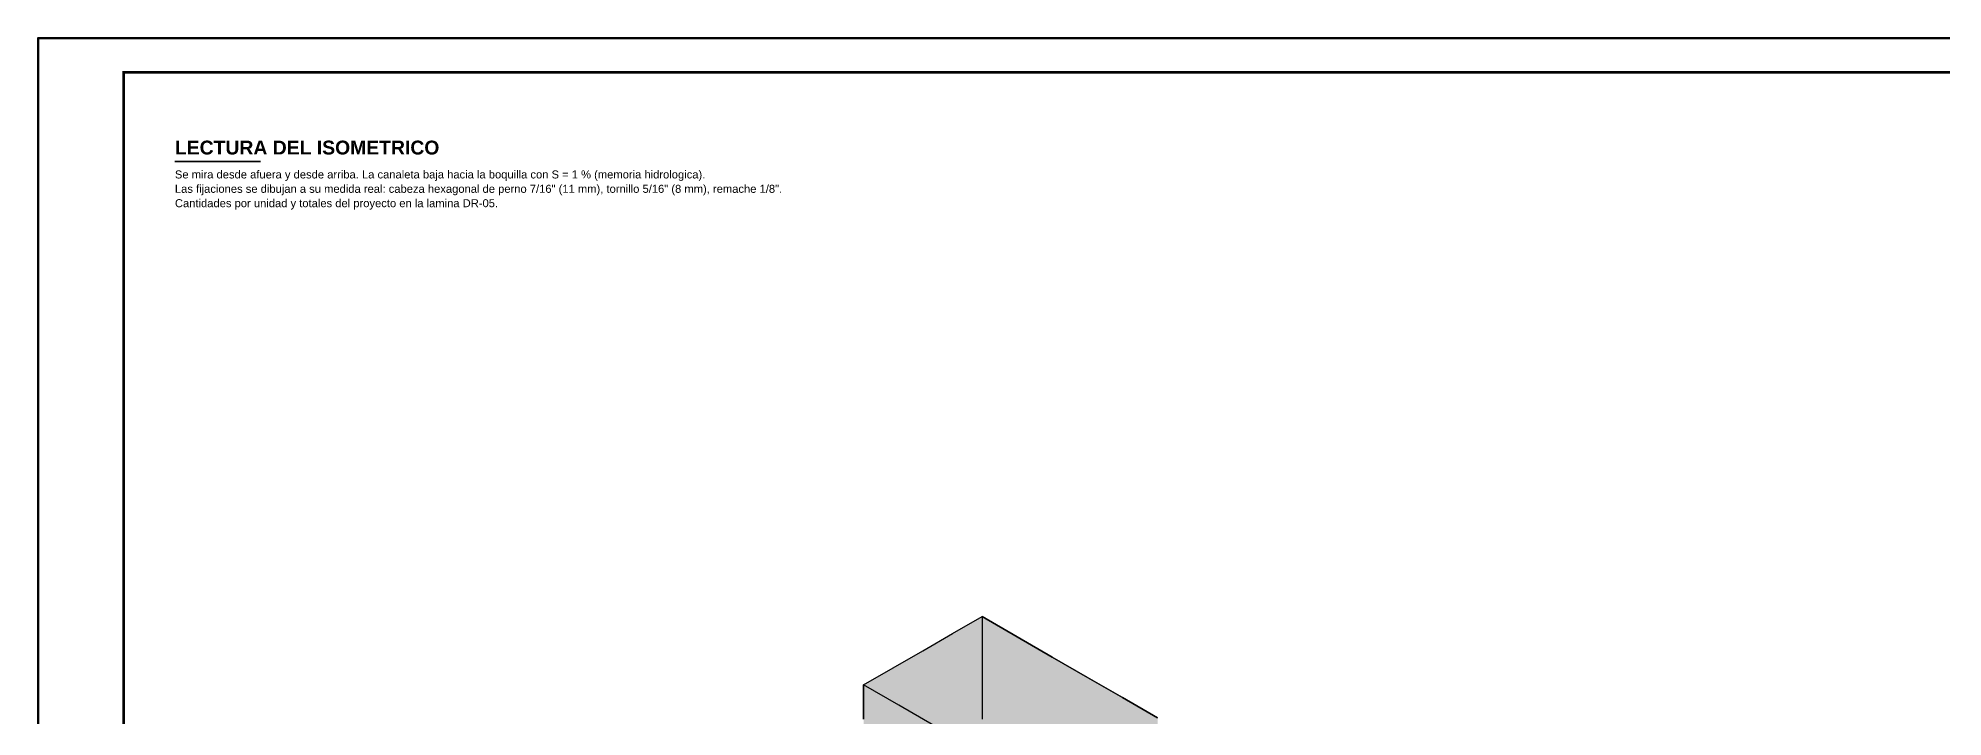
# Model space of a CAD drawing. Header units: metres. Extents: x 0 to 24.2, y -20 to 5.6.
# Drawn here: x 10 to 12.784, y 1.978 to 2.97 of the extents above; entities that cross this region are included whole.
import ezdxf

# ---------------------------------------------------------------- set-up
doc = ezdxf.new("R2010")
doc.units = ezdxf.units.M
doc.header["$LTSCALE"] = 0.25
doc.layers.add('ISO-ARISTAS', color=8, linetype='CONTINUOUS')
doc.layers.add('TEXTOS-NOTAS', color=7, linetype='CONTINUOUS')
doc.layers.add('ISO-CONCRETO-SUP', color=254, linetype='CONTINUOUS', true_color=0xe8e8e8)
doc.layers.add('MARCO', color=7, linetype='CONTINUOUS', lineweight=50)
doc.layers.add('TITULOS', color=160, linetype='CONTINUOUS', lineweight=35)
doc.styles.get("Standard").update_dxf_attribs({"font": 'arial.ttf'})
doc.styles.add('TITULOS', font='arialbd.ttf')

msp = doc.modelspace()

# ---------------------------------------------------------------- linework, layer by layer
at = {"layer": 'ISO-ARISTAS', "color": 250}
for p, q in [((11.3366, 2.1), (11.3799, 2.125)), ((11.3366, 2.1), (11.3799, 2.125)), ((11.3799, 2.125), (11.3799, 2.075)), ((11.4312, 2.0954), (11.3799, 2.125)), ((11.3799, 2.125), (11.3799, 2.075)), ((11.3799, 2.125), (11.4312, 2.0954)), ((11.2933, 2.075), (11.3366, 2.1)), ((11.2933, 2.075), (11.3366, 2.1)), ((11.4825, 2.0657), (11.4312, 2.0954)), ((11.4312, 2.0954), (11.4825, 2.0657)), ((11.25, 2.05), (11.2933, 2.075)), ((11.25, 2.05), (11.2933, 2.075)), ((11.3799, 2.075), (11.3799, 2.025)), ((11.3799, 2.075), (11.3799, 2.025)), ((11.5339, 2.0361), (11.4825, 2.0657)), ((11.4825, 2.0657), (11.5339, 2.0361)), ((11.2067, 2.025), (11.25, 2.05)), ((11.2067, 2.025), (11.25, 2.05)), ((11.5852, 2.0065), (11.5339, 2.0361)), ((11.5339, 2.0361), (11.5852, 2.0065)), ((11.2067, 1.975), (11.2067, 2.025)), ((11.258, 1.9954), (11.2067, 2.025)), ((11.258, 1.9954), (11.2067, 2.025)), ((11.2067, 2.025), (11.2067, 1.975)), ((11.3799, 2.025), (11.3799, 1.975)), ((11.3799, 2.025), (11.3799, 1.975)), ((11.6365, 1.9769), (11.5852, 2.0065)), ((11.5852, 2.0065), (11.6365, 1.9769)), ((11.3093, 1.9657), (11.258, 1.9954)), ((11.3093, 1.9657), (11.258, 1.9954))]:
    msp.add_line(p, q, dxfattribs=at)
at = {"layer": 'ISO-CONCRETO-SUP', "true_color": 0x9f9f9b}
for points in [[(11.3799, 2.075), (11.3366, 2.05), (11.3799, 2.125), (11.3366, 2.1)], [(11.3366, 2.05), (11.2933, 2.025), (11.3366, 2.1), (11.2933, 2.075)], [(11.2933, 2.025), (11.25, 2), (11.2933, 2.075), (11.25, 2.05)], [(11.3799, 2.025), (11.3366, 2), (11.3799, 2.075), (11.3366, 2.05)], [(11.25, 2), (11.2067, 1.975), (11.25, 2.05), (11.2067, 2.025)], [(11.3366, 2), (11.2933, 1.975), (11.3366, 2.05), (11.2933, 2.025)], [(11.2933, 1.975), (11.25, 1.95), (11.2933, 2.025), (11.25, 2)], [(11.3799, 1.975), (11.3366, 1.95), (11.3799, 2.025), (11.3366, 2)], [(11.25, 1.95), (11.2067, 1.925), (11.25, 2), (11.2067, 1.975)], [(11.3366, 1.95), (11.2933, 1.925), (11.3366, 2), (11.2933, 1.975)]]:
    msp.add_solid(points, dxfattribs=at)
at = {"layer": 'ISO-CONCRETO-SUP', "true_color": 0xc5c5c0}
for points in [[(11.3799, 2.125), (11.4312, 2.0954), (11.3366, 2.1), (11.3879, 2.0704)], [(11.3366, 2.1), (11.3879, 2.0704), (11.2933, 2.075), (11.3446, 2.0454)], [(11.4312, 2.0954), (11.4825, 2.0657), (11.3879, 2.0704), (11.4392, 2.0407)], [(11.2933, 2.075), (11.3446, 2.0454), (11.25, 2.05), (11.3013, 2.0204)], [(11.3879, 2.0704), (11.4392, 2.0407), (11.3446, 2.0454), (11.3959, 2.0157)], [(11.4825, 2.0657), (11.5339, 2.0361), (11.4392, 2.0407), (11.4906, 2.0111)], [(11.25, 2.05), (11.3013, 2.0204), (11.2067, 2.025), (11.258, 1.9954)], [(11.3446, 2.0454), (11.3959, 2.0157), (11.3013, 2.0204), (11.3526, 1.9907)], [(11.4392, 2.0407), (11.4906, 2.0111), (11.3959, 2.0157), (11.4473, 1.9861)], [(11.5339, 2.0361), (11.5852, 2.0065), (11.4906, 2.0111), (11.5419, 1.9815)], [(11.3013, 2.0204), (11.3526, 1.9907), (11.258, 1.9954), (11.3093, 1.9657)], [(11.3959, 2.0157), (11.4473, 1.9861), (11.3526, 1.9907), (11.404, 1.9611)], [(11.4906, 2.0111), (11.5419, 1.9815), (11.4473, 1.9861), (11.4986, 1.9565)], [(11.5852, 2.0065), (11.6365, 1.9769), (11.5419, 1.9815), (11.5932, 1.9519)], [(11.3526, 1.9907), (11.404, 1.9611), (11.3093, 1.9657), (11.3607, 1.9361)], [(11.4473, 1.9861), (11.4986, 1.9565), (11.404, 1.9611), (11.4553, 1.9315)], [(11.5419, 1.9815), (11.5932, 1.9519), (11.4986, 1.9565), (11.5499, 1.9269)]]:
    msp.add_solid(points, dxfattribs=at)
at = {"layer": 'ISO-CONCRETO-SUP', "true_color": 0xb2b2ad}
for points in [[(11.3799, 2.075), (11.4312, 2.0454), (11.3799, 2.125), (11.4312, 2.0954)], [(11.4312, 2.0454), (11.4825, 2.0157), (11.4312, 2.0954), (11.4825, 2.0657)], [(11.3799, 2.025), (11.4312, 1.9954), (11.3799, 2.075), (11.4312, 2.0454)], [(11.4825, 2.0157), (11.5339, 1.9861), (11.4825, 2.0657), (11.5339, 2.0361)], [(11.4312, 1.9954), (11.4825, 1.9657), (11.4312, 2.0454), (11.4825, 2.0157)], [(11.5339, 1.9861), (11.5852, 1.9565), (11.5339, 2.0361), (11.5852, 2.0065)], [(11.2067, 1.975), (11.258, 1.9454), (11.2067, 2.025), (11.258, 1.9954)], [(11.3799, 1.975), (11.4312, 1.9454), (11.3799, 2.025), (11.4312, 1.9954)], [(11.4825, 1.9657), (11.5339, 1.9361), (11.4825, 2.0157), (11.5339, 1.9861)], [(11.5852, 1.9565), (11.6365, 1.9269), (11.5852, 2.0065), (11.6365, 1.9769)], [(11.258, 1.9454), (11.3093, 1.9157), (11.258, 1.9954), (11.3093, 1.9657)], [(11.4312, 1.9454), (11.4825, 1.9157), (11.4312, 1.9954), (11.4825, 1.9657)], [(11.5339, 1.9361), (11.5852, 1.9065), (11.5339, 1.9861), (11.5852, 1.9565)]]:
    msp.add_solid(points, dxfattribs=at)
at = {"layer": 'MARCO'}
msp.add_lwpolyline([(10, 0), (14.205, 0), (14.205, 2.97), (10, 2.97)], close=True, dxfattribs=at)
at = {"layer": 'MARCO', "const_width": 0.004}
msp.add_lwpolyline([(10.125, 0.05), (14.155, 0.05), (14.155, 2.92), (10.125, 2.92)], close=True, dxfattribs=at)
at = {"layer": 'TITULOS'}
msp.add_line((10.2, 2.79), (10.325, 2.79), dxfattribs=at)

# ---------------------------------------------------------------- texts
at = {"layer": 'TEXTOS-NOTAS'}
for s, p in [('Se mira desde afuera y desde arriba. La canaleta baja hacia la boquilla con S = 1 % (memoria hidrologica).', (10.2, 2.765)), ('Cantidades por unidad y totales del proyecto en la lamina DR-05.', (10.2, 2.723)), ('Las fijaciones se dibujan a su medida real: cabeza hexagonal de perno 7/16" (11 mm), tornillo 5/16" (8 mm), remache 1/8".', (10.2, 2.744))]:
    msp.add_text(s, height=0.0117, dxfattribs=at).set_placement(p)
at = {"layer": 'TITULOS', "style": 'TITULOS'}
msp.add_text('LECTURA DEL ISOMETRICO', height=0.02025, dxfattribs=at).set_placement((10.2, 2.8))

doc.saveas('drawing.dxf')
